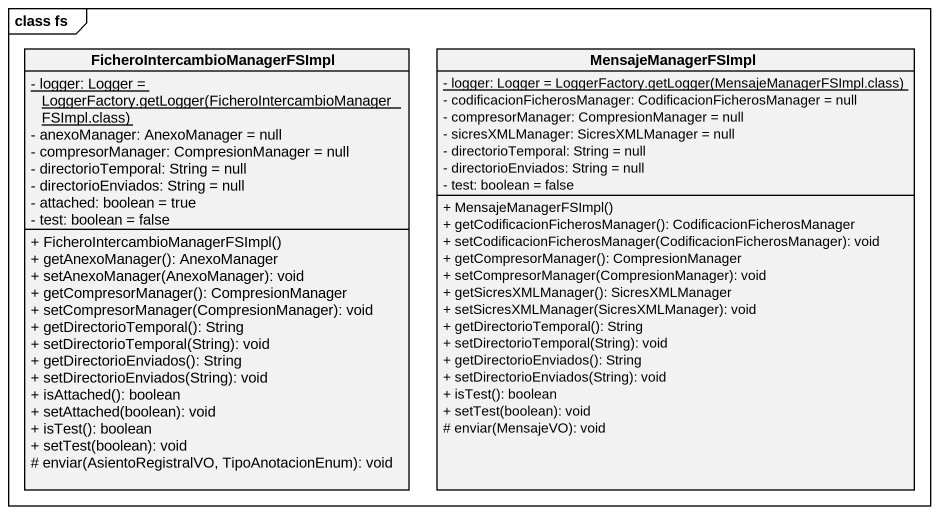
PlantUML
@startuml
mainframe class fs
hide circle
hide empty members
skinparam classAttributeIconSize 0
class "FicheroIntercambioManagerFSImpl" as FicheroIntercambioManagerFSI {
  {static} {field} - logger: Logger = LoggerFactory.getLogger(FicheroIntercambioManagerFSImpl.class)
  - anexoManager: AnexoManager = null
  - compresorManager: CompresionManager = null
  - directorioTemporal: String = null
  - directorioEnviados: String = null
  - attached: boolean = true
  - test: boolean = false
  + FicheroIntercambioManagerFSImpl()
  + getAnexoManager(): AnexoManager
  + setAnexoManager(AnexoManager): void
  + getCompresorManager(): CompresionManager
  + setCompresorManager(CompresionManager): void
  + getDirectorioTemporal(): String
  + setDirectorioTemporal(String): void
  + getDirectorioEnviados(): String
  + setDirectorioEnviados(String): void
  + isAttached(): boolean
  + setAttached(boolean): void
  + isTest(): boolean
  + setTest(boolean): void
  # enviar(AsientoRegistralVO, TipoAnotacionEnum): void
}
class MensajeManagerFSImpl {
  {static} {field} - logger: Logger = LoggerFactory.getLogger(MensajeManagerFSImpl.class)
  - codificacionFicherosManager: CodificacionFicherosManager = null
  - compresorManager: CompresionManager = null
  - sicresXMLManager: SicresXMLManager = null
  - directorioTemporal: String = null
  - directorioEnviados: String = null
  - test: boolean = false
  + MensajeManagerFSImpl()
  + getCodificacionFicherosManager(): CodificacionFicherosManager
  + setCodificacionFicherosManager(CodificacionFicherosManager): void
  + getCompresorManager(): CompresionManager
  + setCompresorManager(CompresionManager): void
  + getSicresXMLManager(): SicresXMLManager
  + setSicresXMLManager(SicresXMLManager): void
  + getDirectorioTemporal(): String
  + setDirectorioTemporal(String): void
  + getDirectorioEnviados(): String
  + setDirectorioEnviados(String): void
  + isTest(): boolean
  + setTest(boolean): void
  # enviar(MensajeVO): void
}
@enduml
